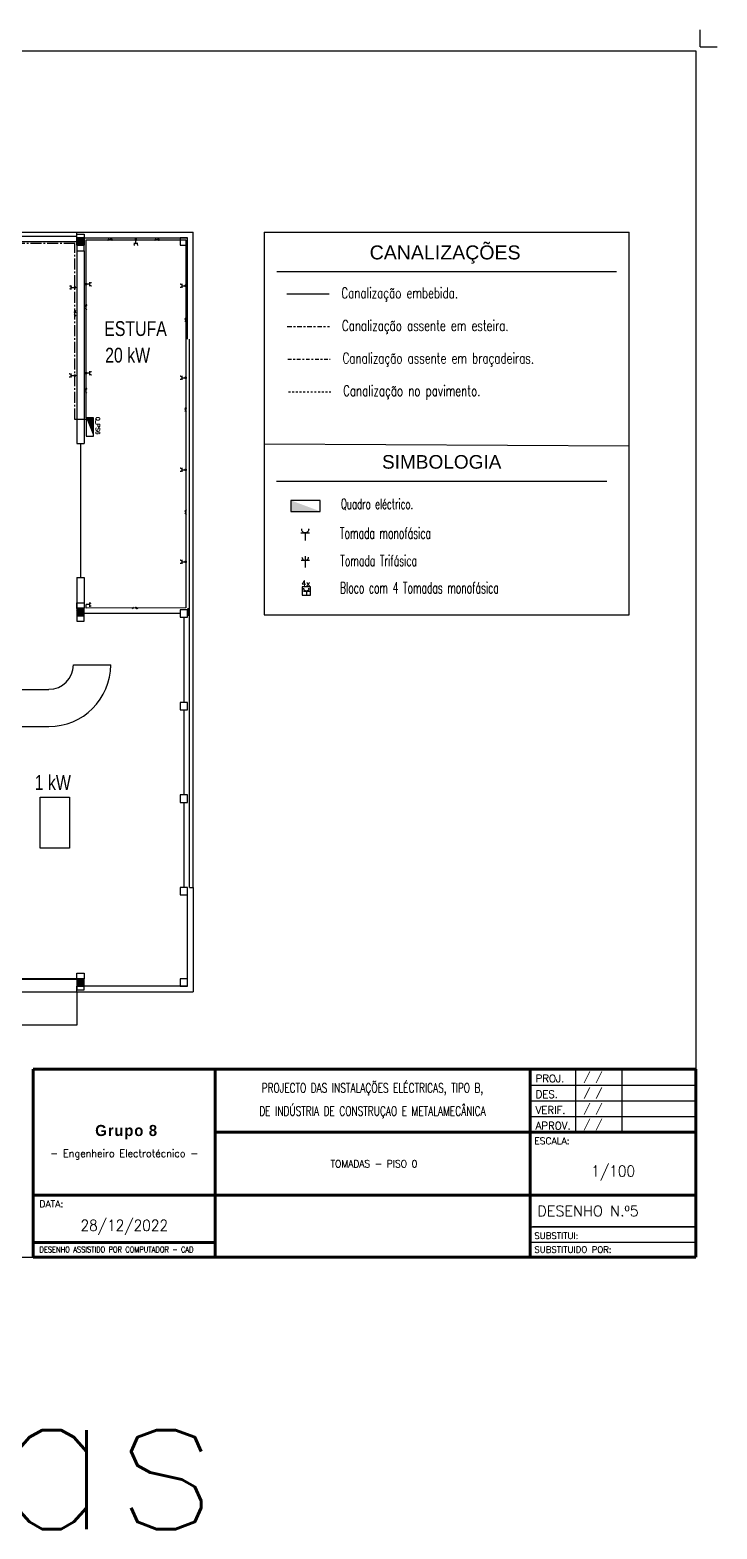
# Model space of a CAD drawing. Extents: x -8 to 729, y -363 to 534.
# Drawn here: x 563.6 to 600.7, y -16.6 to 64.3 of the extents above; entities that cross this region are included whole.
import ezdxf
from ezdxf.enums import TextEntityAlignment as Align

# ---------------------------------------------------------------- set-up
doc = ezdxf.new("R2010")
doc.units = 0
doc.header["$LTSCALE"] = 0.8
doc.header["$MEASUREMENT"] = 0
for name, pattern in [('CENTER2', [1.125, 0.75, -0.125, 0.125, -0.125]), ('DASHDOT2', [1.5875, 0.79375, -0.396875, 0, -0.396875]), ('HIDDEN', [0.375, 0.25, -0.125])]:
    doc.linetypes.add(name, pattern=pattern)
doc.layers.get('0').update_dxf_attribs({"color": 3, "linetype": 'CONTINUOUS'})
for name, color, linetype in [('0_FIOS', 3, 'CONTINUOUS'), ('0_ligações', 10, 'CONTINUOUS'), ('1', 7, 'CONTINUOUS'), ('Desenho base', 7, 'CONTINUOUS'), ('LEGENDA', 1, 'CONTINUOUS'), ('Quadros', 170, 'CONTINUOUS'), ('Quadros Eléctricos', 41, 'CONTINUOUS'), ('TOM', 4, 'CONTINUOUS'), ('Tomadas', 3, 'CONTINUOUS')]:
    doc.layers.add(name, color=color, linetype=linetype)
doc.styles.add('ARIAL', font='arial.ttf')
doc.styles.add('PEN', font='ROMANS.SHX', dxfattribs={"width": 0.7, "height": 1})
doc.styles.add('ROMANS', font='romans', dxfattribs={"width": 0.9})
doc.styles.get("Standard").update_dxf_attribs({"font": 'ROMANS'})
doc.styles.add('TXP', font='txp')

# ---------------------------------------------------------------- blocks, each defined once
blk = doc.blocks.new('*X29')
at = {"color": 0}
for p, q in [((15.8, 29.801), (16.199, 30.2)), ((15.8, 29.871), (16.129, 30.2)), ((15.8, 29.942), (16.058, 30.2)), ((15.8, 30.013), (15.987, 30.2)), ((15.8, 30.084), (15.916, 30.2)), ((15.8, 30.154), (15.846, 30.2)), ((15.87, 29.8), (16.2, 30.13)), ((15.941, 29.8), (16.2, 30.059)), ((16.011, 29.8), (16.2, 29.989)), ((16.082, 29.8), (16.2, 29.918)), ((16.153, 29.8), (16.2, 29.847))]:
    blk.add_line(p, q, dxfattribs=at)
blk = doc.blocks.new('Folha A3')
at = {"color": 0}
for p, q in [((412, 289), (412, 293)), ((412, 289), (416, 289)), ((21, 288), (411, 288)), ((21, 1), (21, 288)), ((411, 288), (411, 1)), ((0, 0), (-2, 0)), ((0, 0), (0, -2)), ((21, 1), (411, 1)), ((231, 3), (231, 1))]:
    blk.add_line(p, q, dxfattribs=at)
blk = doc.blocks.new('QUAD')
for p, q in [((0, 0), (0, 0.4)), ((0, 0.4), (1, 0.4)), ((1, 0), (0, 0)), ((1, 0.4), (1, 0))]:
    blk.add_line(p, q)
blk.add_solid([(0, 0.4), (1, 0.4), (1, 0), (1, 0.4)])
blk = doc.blocks.new('MONO')
at = {"layer": '0_FIOS'}
for p, q in [((-3.4, -0.8), (-1.8, 0.8)), ((0.8, -0.8), (-0.8, 0.8)), ((1.8, -0.8), (0.2, 0.8))]:
    blk.add_line(p, q, dxfattribs=at)

msp = doc.modelspace()

# ---------------------------------------------------------------- linework, layer by layer
at = {"color": 0, "lineweight": 120}
for p, q in [((599.528, 8.17), (563.768, 8.17)), ((563.768, 8.17), (563.768, -1.97)), ((599.528, 8.17), (599.528, -1.97)), ((599.528, -1.97), (563.768, -1.97))]:
    msp.add_line(p, q, dxfattribs=at)
at = {"color": 0, "lineweight": 60}
for p, q in [((573.588, 8.17), (573.588, -1.97)), ((590.588, 8.17), (590.588, -1.97)), ((573.588, 4.77), (599.528, 4.77)), ((563.768, 1.37), (599.528, 1.37)), ((573.588, -1.18), (563.768, -1.18))]:
    msp.add_line(p, q, dxfattribs=at)
at = {"color": 0, "lineweight": 30}
for p, q in [((593.028, 8.17), (593.028, 4.77)), ((595.528, 8.17), (595.528, 4.77)), ((590.588, 7.32), (599.528, 7.32)), ((590.588, 6.47), (599.528, 6.47)), ((590.588, 5.618), (599.528, 5.618)), ((590.588, -0.33), (599.528, -0.33)), ((599.528, -0.33), (590.708, -0.33)), ((599.528, -1.18), (590.588, -1.18))]:
    msp.add_line(p, q, dxfattribs=at)
at = {"layer": 'Desenho base', "color": 7}
for p, q in [((530.513, 53.356), (566.113, 53.356)), ((536.113, 53.156), (566.113, 53.156)), ((560.513, 52.856), (566.113, 52.856)), ((566.113, 53.356), (572.393, 53.356)), ((566.113, 53.156), (566.113, 53.356)), ((566.513, 53.056), (566.113, 53.056)), ((566.113, 53.056), (566.113, 52.656)), ((566.113, 52.656), (566.513, 52.656)), ((566.513, 53.056), (572.093, 53.056)), ((566.513, 52.656), (566.513, 53.056)), ((572.093, 53.056), (571.693, 53.056)), ((571.693, 53.056), (571.693, 52.656)), ((571.693, 52.656), (572.093, 52.656)), ((572.093, 47.581), (572.093, 53.056)), ((572.093, 52.656), (572.093, 53.056)), ((572.393, 17.981), (572.393, 53.356)), ((572.393, 47.581), (572.393, 53.356)), ((566.113, 52.356), (566.113, 41.961)), ((566.513, 52.356), (566.513, 41.961)), ((572.193, 17.981), (572.193, 47.581)), ((566.113, 41.961), (566.513, 41.961)), ((566.313, 41.961), (566.313, 34.728)), ((566.113, 34.728), (566.113, 33.056)), ((566.113, 34.728), (566.513, 34.728)), ((566.513, 34.728), (566.513, 33.056)), ((566.513, 33.056), (566.113, 33.056)), ((566.113, 33.056), (566.113, 32.656)), ((566.113, 32.656), (566.513, 32.656)), ((566.513, 32.656), (566.513, 33.056)), ((571.693, 32.781), (566.513, 32.781)), ((572.093, 32.981), (571.693, 32.981)), ((571.693, 32.981), (571.693, 32.581)), ((571.693, 32.581), (572.093, 32.581)), ((571.893, 32.581), (571.893, 27.981)), ((572.093, 32.581), (572.093, 32.981)), ((572.113, 33.056), (572.113, 32.656)), ((565.936, 30.009), (567.946, 30.009)), ((554.552, 28.682), (564.609, 28.682)), ((572.093, 27.981), (571.693, 27.981)), ((571.693, 27.981), (571.693, 27.581)), ((571.693, 27.581), (572.093, 27.581)), ((571.893, 27.581), (571.893, 22.981)), ((572.093, 27.581), (572.093, 27.981)), ((554.552, 26.673), (564.609, 26.673)), ((572.093, 22.981), (571.693, 22.981)), ((571.693, 22.981), (571.693, 22.581)), ((572.093, 22.581), (572.093, 22.981)), ((571.693, 22.581), (572.093, 22.581)), ((571.893, 22.581), (571.893, 17.981)), ((572.093, 17.981), (571.693, 17.981)), ((571.693, 17.981), (571.693, 17.581)), ((572.093, 12.656), (572.093, 17.981)), ((572.193, 17.981), (572.393, 17.981)), ((572.393, 17.981), (572.393, 12.356)), ((571.693, 17.581), (572.093, 17.581)), ((566.113, 13.056), (560.513, 13.056)), ((566.113, 13.026), (560.513, 13.026)), ((566.513, 13.056), (566.113, 13.056)), ((566.113, 13.056), (566.113, 12.656)), ((566.513, 12.656), (566.513, 13.056)), ((572.093, 13.056), (571.693, 13.056)), ((571.693, 13.056), (571.693, 12.656)), ((572.093, 12.656), (572.093, 13.056)), ((530.513, 12.356), (566.113, 12.356)), ((566.113, 12.356), (566.113, 12.656)), ((566.113, 12.656), (566.513, 12.656)), ((566.113, 12.356), (566.113, 10.556)), ((566.113, 12.356), (572.393, 12.356)), ((572.093, 12.656), (566.513, 12.656)), ((571.693, 12.656), (572.093, 12.656)), ((566.113, 10.556), (560.513, 10.556))]:
    msp.add_line(p, q, dxfattribs=at)
at = {"layer": 'Desenho base'}
for p, q in [((576.219, 53.356, -0.002), (595.928, 53.356)), ((576.219, 53.356), (576.219, 32.699)), ((595.928, 32.699), (595.928, 53.356)), ((595.233, 51.22), (576.914, 51.22)), ((595.928, 41.809), (576.219, 41.91)), ((576.895, 39.924, 0.001), (594.719, 39.924, 0.001))]:
    msp.add_line(p, q, dxfattribs=at)
at = {"layer": 'Desenho base', "color": 7}
for points in [[(566.113, 53.056), (566.113, 53.256), (566.513, 53.256), (566.513, 53.056)], [(566.113, 52.656), (566.113, 52.356), (566.513, 52.356), (566.513, 52.656)], [(566.113, 33.056), (566.113, 33.356), (566.513, 33.356), (566.513, 33.056)], [(566.113, 32.656), (566.113, 32.356), (566.513, 32.356), (566.513, 32.656)], [(566.113, 13.056), (566.113, 13.356), (566.513, 13.356), (566.513, 13.056)], [(566.113, 12.656), (566.113, 12.456), (566.513, 12.456), (566.513, 12.656)]]:
    msp.add_lwpolyline(points, dxfattribs=at)
for points in [[(566.113, 53.056), (566.513, 53.056), (566.513, 52.656), (566.113, 52.656)], [(566.113, 32.656), (566.513, 32.656), (566.513, 33.056), (566.113, 33.056)], [(564.142, 22.868), (565.716, 22.868), (565.716, 20.115), (564.142, 20.115)], [(566.113, 12.656), (566.513, 12.656), (566.513, 13.056), (566.113, 13.056)]]:
    msp.add_lwpolyline(points, close=True, dxfattribs=at)
for radius in [1.326, 3.336]:
    msp.add_arc((564.609, 30.009), radius, 270, 0, dxfattribs=at)
at = {"layer": 'Quadros', "elevation": -19.367}
msp.add_lwpolyline([(579.251, 38.292), (579.251, 38.884), (577.672, 38.884), (577.672, 38.292)], close=True, dxfattribs=at)
at = {"layer": 'Quadros'}
msp.add_solid([(577.672, 38.884, -19.367), (577.672, 38.292, -19.367), (579.251, 38.292, -19.367)], dxfattribs=at)
at = {"layer": 'Quadros Eléctricos', "color": 0}
msp.add_line((576.219, 32.699), (595.928, 32.699), dxfattribs=at)
at = {"layer": 'TOM'}
for p, q in [((569.415, 52.761), (569.191, 52.761)), ((569.415, 52.761), (569.191, 52.761)), ((569.214, 52.672), (569.214, 52.653)), ((569.303, 52.761), (569.303, 52.956)), ((569.393, 52.672), (569.393, 52.653)), ((565.767, 50.467), (565.748, 50.467)), ((565.767, 50.289), (565.748, 50.289)), ((565.819, 50.266), (565.819, 50.49)), ((565.819, 50.266), (565.819, 50.49)), ((565.819, 50.378), (566.013, 50.378)), ((566.808, 50.553), (566.613, 50.553)), ((566.808, 50.665), (566.808, 50.441)), ((566.808, 50.665), (566.808, 50.441)), ((566.897, 50.642), (566.916, 50.642)), ((566.897, 50.464), (566.916, 50.464)), ((571.709, 50.561), (571.69, 50.561)), ((571.709, 50.382), (571.69, 50.382)), ((571.799, 50.359), (571.799, 50.583)), ((571.799, 50.359), (571.799, 50.583)), ((571.799, 50.471), (571.993, 50.471)), ((565.73, 45.712), (565.711, 45.712)), ((565.73, 45.533), (565.711, 45.533)), ((565.819, 45.511), (565.819, 45.735)), ((565.819, 45.511), (565.819, 45.735)), ((565.819, 45.623), (566.013, 45.623)), ((566.808, 45.748), (566.613, 45.748)), ((566.808, 45.86), (566.808, 45.636)), ((566.808, 45.86), (566.808, 45.636)), ((566.897, 45.837), (566.916, 45.837)), ((566.897, 45.658), (566.916, 45.658)), ((571.709, 45.592), (571.69, 45.592)), ((571.709, 45.413), (571.69, 45.413)), ((571.799, 45.391), (571.799, 45.614)), ((571.799, 45.391), (571.799, 45.614)), ((571.799, 45.503), (571.993, 45.503)), ((571.709, 40.623), (571.69, 40.623)), ((571.799, 40.422), (571.799, 40.646)), ((571.799, 40.422), (571.799, 40.646)), ((571.799, 40.534), (571.993, 40.534)), ((571.709, 40.445), (571.69, 40.445)), ((578.258, 37.314), (578.258, 37.354)), ((578.631, 37.314), (578.631, 37.354)), ((578.211, 37.128), (578.678, 37.128)), ((578.211, 37.128), (578.678, 37.128)), ((578.445, 37.128), (578.445, 36.723)), ((571.709, 35.655), (571.69, 35.655)), ((571.799, 35.453), (571.799, 35.677)), ((571.799, 35.453), (571.799, 35.677)), ((578.667, 35.647), (578.22, 35.647)), ((578.667, 35.647), (578.22, 35.647)), ((578.444, 35.864), (578.444, 35.259)), ((571.709, 35.476), (571.69, 35.476)), ((571.799, 35.565), (571.993, 35.565)), ((578.73, 34.208), (578.285, 34.208)), ((578.285, 34.208), (578.285, 33.763)), ((578.374, 34.109), (578.374, 34.137)), ((578.64, 34.109), (578.64, 34.137)), ((578.73, 33.763), (578.73, 34.208)), ((566.807, 33.256), (566.613, 33.256)), ((566.807, 33.368), (566.807, 33.144)), ((566.807, 33.368), (566.807, 33.144)), ((578.285, 33.763), (578.73, 33.763)), ((578.341, 33.976), (578.673, 33.976)), ((578.341, 33.976), (578.673, 33.976)), ((578.507, 33.976), (578.507, 33.763))]:
    msp.add_line(p, q, dxfattribs=at)
at = {"layer": 'TOM', "extrusion": (0, 0, -1)}
for centre, major_axis in [((569.303, 52.672), (-0.0633, -0.0633)), ((565.73, 50.378), (-0.0633, 0.0633)), ((566.897, 50.553), (0.0633, -0.0633)), ((571.709, 50.471), (-0.0633, 0.0633)), ((565.73, 45.623), (-0.0633, 0.0633)), ((566.897, 45.748), (0.0633, -0.0633)), ((571.709, 45.503), (-0.0633, 0.0633)), ((571.709, 40.534), (-0.0633, 0.0633)), ((578.445, 37.314), (0.132, 0.132)), ((571.709, 35.565), (-0.0633, 0.0633)), ((578.507, 34.109), (0.0938, 0.0938)), ((566.896, 33.256), (0.0633, -0.0633))]:
    msp.add_ellipse(centre, major_axis=major_axis, ratio=1, start_param=0.785398, end_param=3.926991, dxfattribs=at)
at = {"layer": 'TOM'}
msp.add_ellipse((578.444, 35.826), major_axis=(-0.127, 0.127), ratio=1, start_param=0.785398, end_param=3.926991, dxfattribs=at)
at = {"layer": 'Tomadas', "linetype": 'CENTER2'}
for p, q in [((566.013, 52.756), (545.313, 52.756)), ((566.013, 43.245), (566.013, 52.756)), ((566.613, 43.245), (566.013, 43.245))]:
    msp.add_line(p, q, dxfattribs=at)
at = {"layer": 'Tomadas'}
for p, q in [((566.613, 43.345), (566.613, 52.956)), ((566.613, 52.956), (571.993, 52.956)), ((567.783, 52.912), (567.87, 52.999)), ((567.927, 52.999), (568.013, 52.912)), ((567.983, 52.999), (568.07, 52.912)), ((570.32, 52.912), (570.407, 52.999)), ((570.463, 52.999), (570.55, 52.912)), ((570.52, 52.999), (570.607, 52.912)), ((571.993, 52.956), (571.993, 33.081)), ((566.57, 49.38), (566.657, 49.467)), ((566.57, 49.323), (566.657, 49.41)), ((565.97, 49.04), (566.057, 49.127)), ((565.97, 48.983), (566.057, 49.07)), ((566.057, 48.84), (565.97, 48.927)), ((566.657, 49.18), (566.57, 49.267)), ((571.95, 48.69), (572.036, 48.777)), ((571.95, 48.633), (572.036, 48.72)), ((572.036, 48.49), (571.95, 48.577)), ((566.57, 44.88), (566.657, 44.967)), ((566.57, 44.823), (566.657, 44.91)), ((566.657, 44.68), (566.57, 44.767)), ((571.95, 43.84), (572.036, 43.927)), ((571.95, 43.783), (572.036, 43.87)), ((572.036, 43.64), (571.95, 43.727)), ((566.113, 43.245), (566.013, 43.245)), ((571.95, 38.31), (572.036, 38.397)), ((571.95, 38.253), (572.036, 38.34)), ((572.036, 38.11), (571.95, 38.197)), ((566.613, 33.056), (566.613, 33.256)), ((571.993, 33.081), (566.613, 33.056)), ((569.116, 33.025), (569.203, 33.112)), ((569.259, 33.112), (569.346, 33.025)), ((569.316, 33.112), (569.403, 33.025))]:
    msp.add_line(p, q, dxfattribs=at)
at = {"layer": 'Tomadas', "ltscale": 0.5}
msp.add_line((577.444, 50.032), (579.73, 50.032), dxfattribs=at)
at = {"layer": 'Tomadas', "linetype": 'CENTER2', "ltscale": 0.4}
msp.add_line((577.476, 48.271), (579.761, 48.271), dxfattribs=at)
at = {"layer": 'Tomadas', "linetype": 'DASHDOT2', "ltscale": 0.3}
msp.add_line((577.508, 46.511), (579.793, 46.511), dxfattribs=at)
at = {"layer": 'Tomadas', "linetype": 'DASHDOT2', "ltscale": 0.015}
msp.add_line((577.54, 44.75), (579.825, 44.75), dxfattribs=at)
at = {"layer": 'Tomadas', "ltscale": 0.5, "const_width": 0.075}
for points in [[(569.266, 52.956, -1), (569.341, 52.956, -1)], [(565.976, 50.378, -1), (566.051, 50.378, -1)], [(566.576, 50.553, -1), (566.651, 50.553, -1)], [(571.955, 50.471, -1), (572.03, 50.471, -1)], [(565.976, 45.623, -1), (566.051, 45.623, -1)], [(566.576, 45.748, -1), (566.651, 45.748, -1)], [(571.955, 45.503, -1), (572.03, 45.503, -1)], [(571.955, 40.534, -1), (572.03, 40.534, -1)], [(571.955, 35.565, -1), (572.03, 35.565, -1)]]:
    msp.add_lwpolyline(points, format="xyb", close=True, dxfattribs=at)

# ---------------------------------------------------------------- block references
at = {"layer": '1', "xscale": 0.2268822454281782, "yscale": 0.2268822454281782, "zscale": 0.2268822454281782}
msp.add_blockref('Folha A3', (506.28, -2.197), dxfattribs=at)
at = {"layer": 'Desenho base', "color": 7}
for p in [(550.313, 22.856), (550.313, 2.856), (550.313, -17.144)]:
    msp.add_blockref('*X29', p, dxfattribs=at)
at = {"layer": 'Quadros', "ltscale": 0.5, "xscale": -1, "rotation": 269.9999999999873}
msp.add_blockref('QUAD', (566.613, 42.345), dxfattribs=at)
at = {"layer": 'Tomadas', "xscale": 0.05560094617944675, "yscale": 0.05560094617944675, "zscale": 0.05560094617944675}
for p in [(567.97, 52.956), (570.507, 52.956), (569.303, 33.069)]:
    msp.add_blockref('MONO', p, dxfattribs=at)
at = {"layer": 'Tomadas', "xscale": 0.05560094617944675, "yscale": 0.05560094617944675, "zscale": 0.05560094617944675, "rotation": 90}
for p in [(566.613, 49.367), (566.013, 49.027), (571.993, 48.677), (566.613, 44.867), (571.993, 43.827), (571.993, 38.297)]:
    msp.add_blockref('MONO', p, dxfattribs=at)

# ---------------------------------------------------------------- texts
at = {"color": 0, "linetype": 'Continuous', "lineweight": 20, "style": 'ROMANS'}
for s, p in [('PROJ.', (590.878, 7.477)), ('DES.', (590.878, 6.62)), ('VERIF.', (590.878, 5.772)), ('APROV.', (590.878, 4.925))]:
    msp.add_text(s, height=0.4, dxfattribs=at).set_placement(p)
at = {"color": 0, "lineweight": 20, "style": 'ROMANS'}
for s, height, p in [(' / /', 0.4, (593.182, 7.568)), (' / /', 0.4, (593.182, 6.718)), (' / /', 0.4, (593.182, 5.866)), (' / /', 0.4, (593.182, 5.016)), ('ESCALA:', 0.36, (590.806, 4.121)), ('DATA:', 0.36, (564.102, 0.721)), ('DESENHO N.º5 ', 0.57, (590.962, 0.235)), ('SUBSTITUI:', 0.34, (590.806, -0.99)), ('SUBSTITUIDO POR:', 0.34, (590.806, -1.73))]:
    msp.add_text(s, height=height, dxfattribs=at).set_placement(p)
at = {"color": 0, "lineweight": 20, "style": 'ROMANS', "width": 0.757635}
msp.add_text('DESENHO ASSISTIDO POR COMPUTADOR - CAD', height=0.304, dxfattribs=at).set_placement((564.102, -1.712), (572.416, -1.712), align=Align.FIT)
at = {"color": 0, "linetype": 'HIDDEN', "lineweight": 20, "insert": (582.071, 6.47), "char_height": 0.5, "width": 17.03517, "attachment_point": 5, "line_spacing_factor": 1.5, "style": 'ROMANS'}
msp.add_mtext('\\pxt28;{\\W0.71;PROJECTO DAS INSTALAÇÕES ELÉCTRICAS, TIPO B,\\PDE INDÚSTRIA DE CONSTRUÇAO E METALAMECÂNICA}', dxfattribs=at)
at = {"color": 7, "lineweight": 20, "attachment_point": 5, "style": 'ROMANS'}
for s, insert, char_height, width in [('\\pxt23;TOMADAS - PISO 0', (582.148, 3.07), 0.4, 16.6992), ('28/12/2022', (568.678, -0.359), 0.6, 9.82)]:
    msp.add_mtext(s, dxfattribs=dict(at, insert=insert, char_height=char_height, width=width))
at = {"color": 0, "lineweight": 20, "insert": (595.058, 2.575), "char_height": 0.6, "width": 8.94, "attachment_point": 5, "style": 'ROMANS'}
msp.add_mtext('1/100', dxfattribs=at)
at = {"layer": '0_ligações', "color": 0, "style": 'PEN', "width": 0.6}
for s, p in [('Tomada monofásica ', (580.321, 36.815)), ('Tomada Trifásica', (580.339, 35.332)), ('Bloco com 4 Tomadas monofásica ', (580.322, 33.865))]:
    msp.add_text(s, height=0.6, dxfattribs=at).set_placement(p)
at = {"layer": '1', "insert": (550.02, -12.649), "char_height": 8, "attachment_point": 5}
msp.add_mtext_dynamic_manual_height_columns('Tomadas', width=63.19061, gutter_width=15, heights=[0], dxfattribs=at)
at = {"layer": 'Desenho base', "linetype": 'Continuous', "style": 'PEN', "width": 0.7}
for s, p in [('Canalização embebida.', (580.394, 49.794, 7.299)), ('Canalização assente em esteira.', (580.426, 48.033, 7.299)), ('Canalização assente em braçadeiras.', (580.458, 46.272, 7.299)), ('Canalização no pavimento.', (580.489, 44.511, 7.299))]:
    msp.add_text(s, height=0.5797, dxfattribs=at).set_placement(p)
at = {"layer": 'Desenho base', "color": 7, "style": 'TXP', "width": 0.8}
for s, p in [('ESTUFA', (567.598, 47.759)), ('20 kW', (567.646, 46.324)), ('1 kW', (563.848, 23.252))]:
    msp.add_text(s, height=0.8, dxfattribs=at).set_placement(p)
at = {"layer": 'Desenho base', "style": 'PEN', "width": 0.6}
msp.add_text('Quadro eléctrico.', height=0.56403, dxfattribs=at).set_placement((580.371, 38.411, 0.001))
at = {"layer": 'Desenho base', "lineweight": 20, "insert": (568.678, 4.233), "char_height": 1, "attachment_point": 5}
msp.add_mtext_dynamic_manual_height_columns('{\\fVivaldi|b1|i0|c0|p66;\\H0.6x;\\T1.1;\\C7; Grupo 8\\H1.66667x;\\P\\Fromans|c0;\\H0.2x;\\T1;\\P\\H2x;\\W0.95;- Engenheiro Electrotécnico -}', width=9.81896, gutter_width=2, heights=[0], dxfattribs=at)
at = {"layer": 'LEGENDA', "color": 1, "style": 'ARIAL'}
for s, height, p in [('CANALIZAÇÕES', 0.7547, (585.991, 52.27)), ('SIMBOLOGIA', 0.7343, (585.807, 40.963, 0.001))]:
    msp.add_text(s, height=height, dxfattribs=at).set_placement(p, align=Align.MIDDLE_CENTER)
at = {"layer": 'Quadros', "style": 'ROMANS'}
msp.add_text('Q_PS6', height=0.225, rotation=270, dxfattribs=at).set_placement((567.139, 43.395))
at = {"layer": 'Tomadas', "ltscale": 0.5}
msp.add_text('4x', height=0.2966, dxfattribs=at).set_placement((578.239, 34.255, 175.637))

doc.saveas('drawing.dxf')
